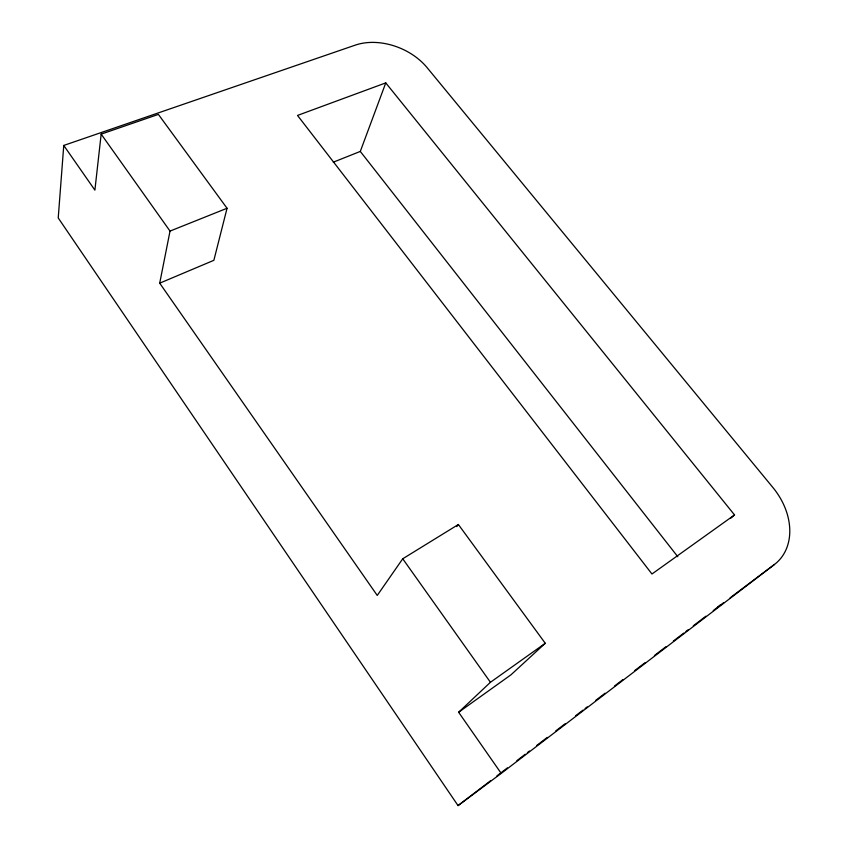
<?xml version="1.0" encoding="UTF-8"?>
<svg xmlns="http://www.w3.org/2000/svg" width="848" height="848" viewBox="0 0 848 848"><rect width="100%" height="100%" fill="white"/><g stroke="black" fill="none" stroke-linecap="round" stroke-linejoin="round"><path stroke-width="1.27" d="M63.759 145.443L58.226 217.947L458.047 805.6L501.221 773.397L774.5 564.439A62.964 48.135 46.4 0 0 772.899 487.505L427.106 67.649A54.346 38.563 22.6 0 0 355.27 45.124L63.759 145.443L94.891 190.132L101.166 134.132L158.385 114.395L227.052 208.269L213.866 260.315L159.71 283.168L377.243 595.434L402.736 558.779L458.376 524.499L545.264 643.282L510.973 674.828L458.63 712.256L501.221 773.397M159.71 283.168L170.024 231.091L101.166 134.132M333.306 162.18L360.305 151.421L385.766 82.892L734.538 514.937L730.584 518.34M456.807 526.597L458.376 524.499M458.63 712.256L490.441 682.28L545.264 643.282M458.047 805.6L490.61 780.722M496.907 775.909L507.411 767.875M516.867 760.656L525.262 754.232M527.371 752.632L529.47 751.021M536.816 745.403L547.32 737.378M555.726 730.955L565.171 723.736M575.675 715.712L583.032 710.094M585.131 708.483L587.229 706.882M595.635 700.459L605.08 693.24M614.535 686.011L622.93 679.598M634.484 670.768L644.989 662.744M654.444 655.515L665.998 646.685M673.344 641.067L683.848 633.043M685.947 631.442L688.046 629.831M693.304 625.824L705.907 616.189M713.253 610.571L723.789 602.589M730.128 597.819L774.5 564.439M734.538 514.937L651.964 574.001L297.51 115.434L385.766 82.892M170.024 231.091L227.052 208.269M360.305 151.421L677.785 556.712M402.736 558.779L490.441 682.28M720.259 604.984A58.427 46.354 48 0 1 717.45 607.359"/></g></svg>
